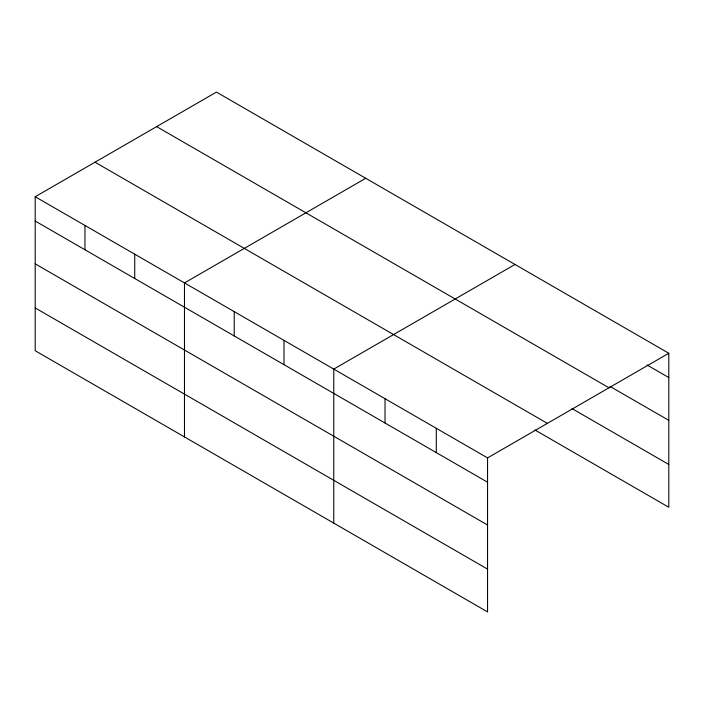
<?xml version="1.0" encoding="UTF-8"?>
<svg xmlns="http://www.w3.org/2000/svg" width="704" height="704" viewBox="0 0 704 704"><rect width="100%" height="100%" fill="white"/><g stroke="black" fill="none" stroke-linecap="round" stroke-linejoin="round"><path stroke-width="1.06" d="M35.2 196.733L487.555 457.899L487.555 611.908L35.2 350.742L35.2 196.733L216.445 92.092L668.8 353.258L668.8 507.267L534.934 429.986M365.719 178.279L184.474 282.92L184.474 436.929M515.002 264.458L333.758 369.098L333.758 523.116M487.555 457.899L668.8 353.258M646.967 364.962L668.8 377.564M609.937 386.382L668.8 420.367M156.631 126.623L608.986 387.79M571.965 408.558L668.8 464.464M95.014 162.202L547.369 423.368M35.2 221.038L487.555 482.205M35.2 263.842L487.555 525.008M35.2 307.938L487.555 569.105M436.286 428.296L436.286 452.61M385.018 398.702L385.018 423.007M283.994 340.375L283.994 364.681M234.238 311.643L234.238 335.958M134.719 254.188L134.719 278.502M84.955 225.465L84.955 249.77"/></g></svg>
